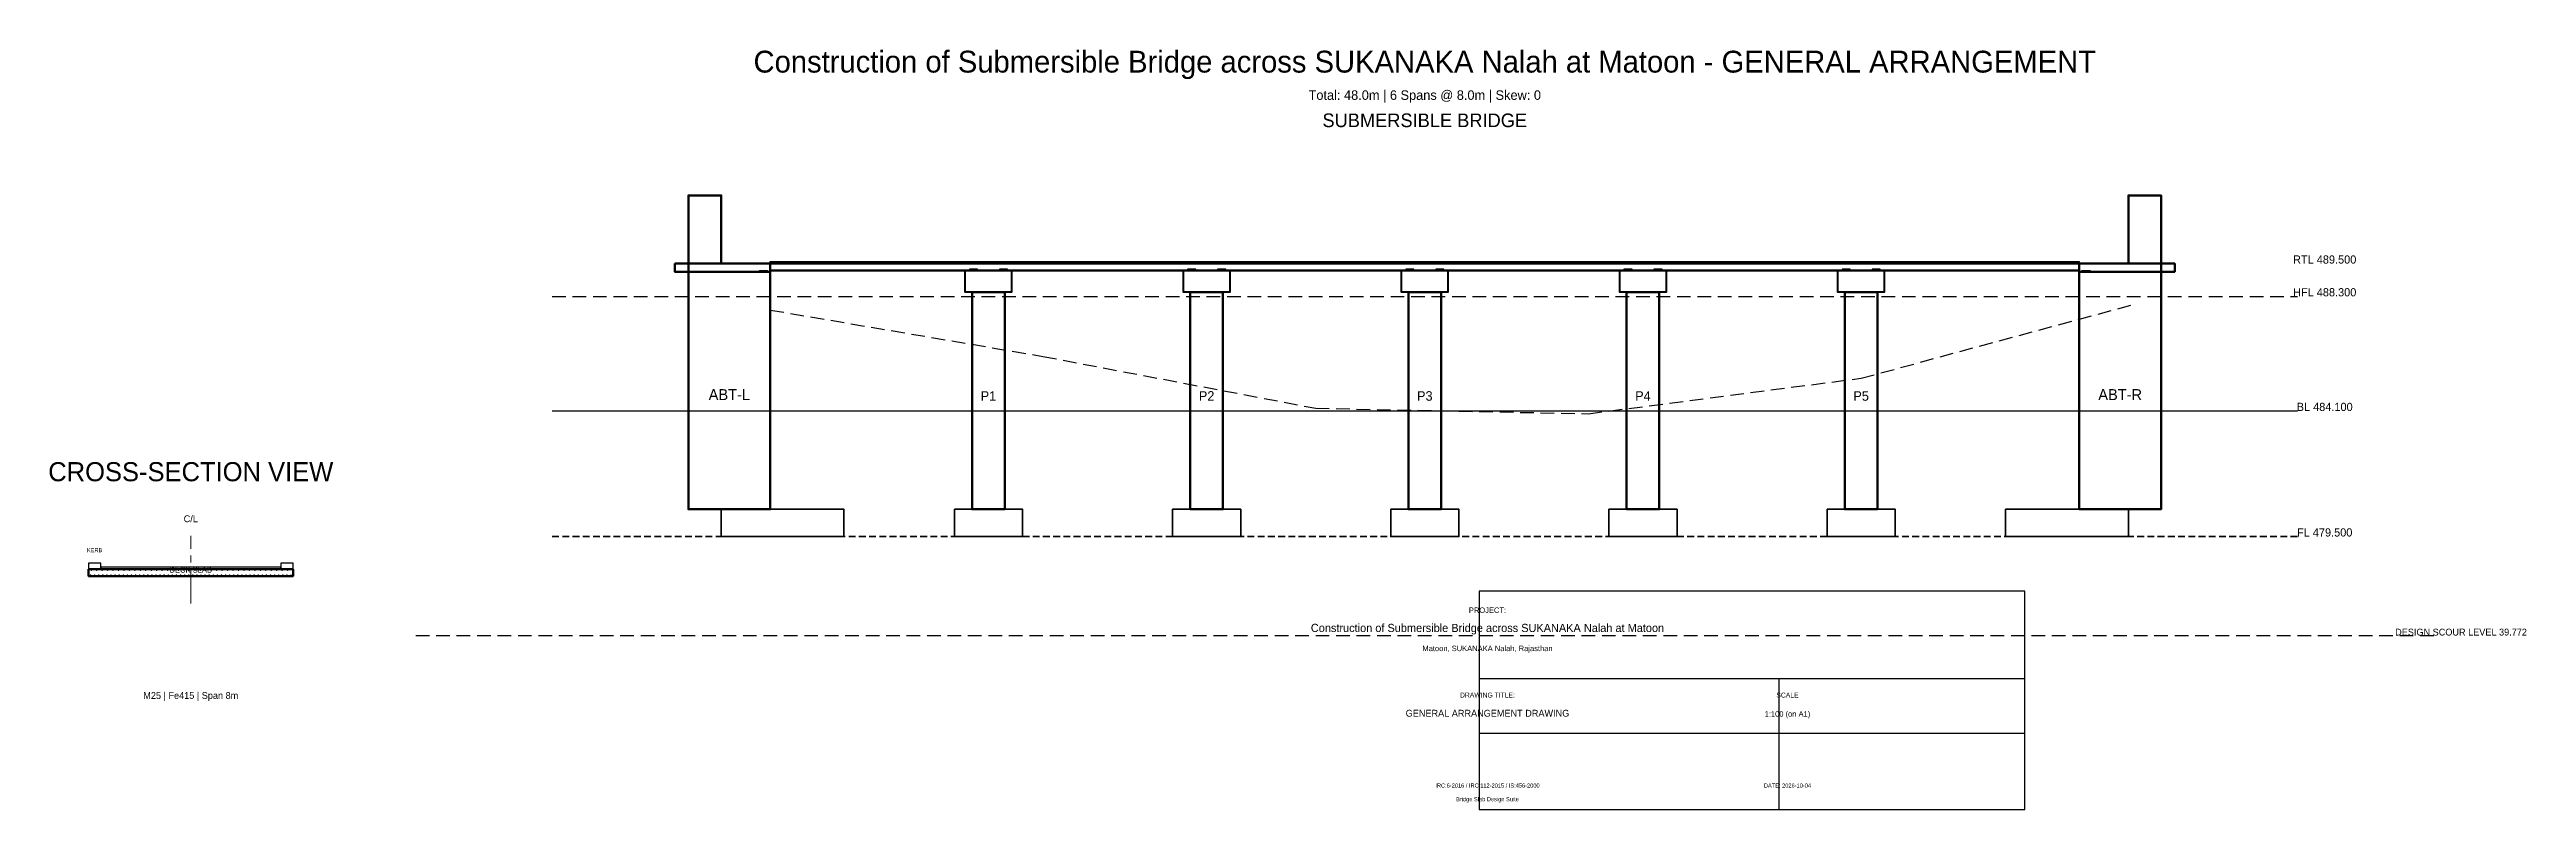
# Model space of a CAD drawing. Header units: metres. Extents: x -26 to 64, y -14 to 517.
# Drawn here: x -26.4 to 64.4, y 489.5 to 517.3 of the extents above.
import ezdxf
from ezdxf.enums import TextEntityAlignment as Align

# ---------------------------------------------------------------- set-up
doc = ezdxf.new("R2010")
doc.units = ezdxf.units.M
for name, pattern in [('CENTER', [2, 1.25, -0.25, 0.25, -0.25]), ('DASHED', [0.75, 0.5, -0.25]), ('HIDDEN', [0.375, 0.25, -0.125])]:
    doc.linetypes.add(name, pattern=pattern)
for name, color, linetype, lineweight in [('A-GRID', 8, 'CENTER', 15), ('A-TEXT', 7, 'CONTINUOUS', 18), ('A-TITLE', 7, 'CONTINUOUS', 25), ('G-BED', 32, 'CONTINUOUS', 25), ('G-HFL', 150, 'DASHED', 25), ('G-NGL', 30, 'DASHED', 25), ('H-CONC', 253, 'CONTINUOUS', 15), ('S-ABUT', 5, 'CONTINUOUS', 50), ('S-BEARING', 6, 'CONTINUOUS', 30), ('S-DECK', 4, 'CONTINUOUS', 50), ('S-FNDTN', 2, 'HIDDEN', 35), ('S-KERB', 8, 'CONTINUOUS', 25), ('S-PIER', 3, 'CONTINUOUS', 50), ('S-PIERCAP', 3, 'CONTINUOUS', 40), ('X-REBAR', 1, 'CONTINUOUS', 18)]:
    doc.layers.add(name, color=color, linetype=linetype, lineweight=lineweight)

msp = doc.modelspace()

# ---------------------------------------------------------------- hatches: boundary and pattern name
at = {"layer": 'H-CONC'}
h = msp.add_hatch(dxfattribs=at)
h.set_pattern_fill('ANSI31', color=256, scale=0.05, style=0)
h.set_pattern_definition([])
h.paths.add_polyline_path([(0, 509.5), (48, 509.5), (48, 509.25), (0, 509.25)])
h = msp.add_hatch(dxfattribs=at)
h.set_pattern_fill('ANSI31', color=256, scale=0.04, style=0)
h.set_pattern_definition([])
h.paths.add_polyline_path([(7.4, 508.45), (8.6, 508.45), (8.6, 500.5), (7.4, 500.5)])
h = msp.add_hatch(dxfattribs=at)
h.set_pattern_fill('ANSI31', color=256, scale=0.04, style=0)
h.set_pattern_definition([])
h.paths.add_polyline_path([(15.4, 508.45), (16.6, 508.45), (16.6, 500.5), (15.4, 500.5)])
h = msp.add_hatch(dxfattribs=at)
h.set_pattern_fill('ANSI31', color=256, scale=0.04, style=0)
h.set_pattern_definition([])
h.paths.add_polyline_path([(23.4, 508.45), (24.6, 508.45), (24.6, 500.5), (23.4, 500.5)])
h = msp.add_hatch(dxfattribs=at)
h.set_pattern_fill('ANSI31', color=256, scale=0.04, style=0)
h.set_pattern_definition([])
h.paths.add_polyline_path([(31.4, 508.45), (32.6, 508.45), (32.6, 500.5), (31.4, 500.5)])
h = msp.add_hatch(dxfattribs=at)
h.set_pattern_fill('ANSI31', color=256, scale=0.04, style=0)
h.set_pattern_definition([])
h.paths.add_polyline_path([(39.4, 508.45), (40.6, 508.45), (40.6, 500.5), (39.4, 500.5)])
h = msp.add_hatch(dxfattribs=at)
h.set_pattern_fill('ANSI32', color=256, scale=0.08, style=0)
h.set_pattern_definition([])
h.paths.add_polyline_path([(-1.8, 500.5), (2.7, 500.5), (2.7, 499.5), (-1.8, 499.5)])
h = msp.add_hatch(dxfattribs=at)
h.set_pattern_fill('ANSI32', color=256, scale=0.08, style=0)
h.set_pattern_definition([])
h.paths.add_polyline_path([(45.3, 500.5), (49.8, 500.5), (49.8, 499.5), (45.3, 499.5)])
h = msp.add_hatch(dxfattribs=at)
h.set_pattern_fill('ANSI31', color=256, scale=0.03, style=0)
h.set_pattern_definition([])
h.paths.add_polyline_path([(-25, 498.3), (-17.5, 498.3), (-17.5, 498.05), (-25, 498.05)])

# ---------------------------------------------------------------- linework, layer by layer
at = {"layer": 'A-GRID', "linetype": 'CENTER'}
msp.add_line((-21.25, 497.05), (-21.25, 499.525), dxfattribs=at)
at = {"layer": 'A-TITLE', "linetype": 'CONTINUOUS'}
for p, q in [((26, 494.3), (46, 494.3)), ((37, 489.5), (37, 494.3)), ((26, 492.3), (46, 492.3))]:
    msp.add_line(p, q, dxfattribs=at)
msp.add_lwpolyline([(26, 489.5), (46, 489.5), (46, 497.5), (26, 497.5)], close=True, dxfattribs=at)
at = {"layer": 'G-BED', "linetype": 'CONTINUOUS'}
msp.add_line((-8, 504.1), (56, 504.1), dxfattribs=at)
at = {"layer": 'G-BED', "linetype": 'DASHED'}
msp.add_line((-13, 495.872), (61, 495.872), dxfattribs=at)
at = {"layer": 'G-HFL', "linetype": 'DASHED'}
msp.add_line((-8, 508.3), (56, 508.3), dxfattribs=at)
at = {"layer": 'G-NGL', "linetype": 'DASHED'}
msp.add_lwpolyline([(0, 507.8), (10, 506.1), (20, 504.2), (30, 504), (40, 505.3), (50, 508)], dxfattribs=at)
at = {"layer": 'S-ABUT', "linetype": 'CONTINUOUS'}
for points in [[(-3, 509.5), (-1.8, 509.5), (-1.8, 512), (-3, 512)], [(49.8, 509.5), (51, 509.5), (51, 512), (49.8, 512)], [(-3, 509.5), (0, 509.5), (0, 500.5), (-3, 500.5)], [(48, 509.5), (51, 509.5), (51, 500.5), (48, 500.5)]]:
    msp.add_lwpolyline(points, close=True, dxfattribs=at)
at = {"layer": 'S-BEARING', "linetype": 'CONTINUOUS'}
for points in [[(-0.4, 509.25), (-0.1, 509.25), (-0.1, 509.2), (-0.4, 509.2)], [(7.3, 509.25), (7.6, 509.25), (7.6, 509.3), (7.3, 509.3)], [(8.4, 509.25), (8.7, 509.25), (8.7, 509.3), (8.4, 509.3)], [(15.3, 509.25), (15.6, 509.25), (15.6, 509.3), (15.3, 509.3)], [(16.4, 509.25), (16.7, 509.25), (16.7, 509.3), (16.4, 509.3)], [(23.3, 509.25), (23.6, 509.25), (23.6, 509.3), (23.3, 509.3)], [(24.4, 509.25), (24.7, 509.25), (24.7, 509.3), (24.4, 509.3)], [(31.3, 509.25), (31.6, 509.25), (31.6, 509.3), (31.3, 509.3)], [(32.4, 509.25), (32.7, 509.25), (32.7, 509.3), (32.4, 509.3)], [(39.3, 509.25), (39.6, 509.25), (39.6, 509.3), (39.3, 509.3)], [(40.4, 509.25), (40.7, 509.25), (40.7, 509.3), (40.4, 509.3)], [(48.1, 509.25), (48.4, 509.25), (48.4, 509.2), (48.1, 509.2)]]:
    msp.add_lwpolyline(points, close=True, dxfattribs=at)
at = {"layer": 'S-DECK', "linetype": 'CONTINUOUS'}
msp.add_line((0, 509.5), (48, 509.5), dxfattribs=at)
for points in [[(-3.5, 509.5), (0, 509.5), (0, 509.2), (-3.5, 509.2)], [(0, 509.5), (48, 509.5), (48, 509.25), (0, 509.25)], [(48, 509.5), (51.5, 509.5), (51.5, 509.2), (48, 509.2)], [(-25, 498.3), (-17.5, 498.3), (-17.5, 498.05), (-25, 498.05)]]:
    msp.add_lwpolyline(points, close=True, dxfattribs=at)
at = {"layer": 'S-FNDTN', "linetype": 'HIDDEN'}
msp.add_line((-8, 499.5), (56, 499.5), dxfattribs=at)
at = {"layer": 'S-FNDTN', "linetype": 'CONTINUOUS'}
for points in [[(-1.8, 500.5), (2.7, 500.5), (2.7, 499.5), (-1.8, 499.5)], [(6.75, 500.5), (9.25, 500.5), (9.25, 499.5), (6.75, 499.5)], [(14.75, 500.5), (17.25, 500.5), (17.25, 499.5), (14.75, 499.5)], [(22.75, 500.5), (25.25, 500.5), (25.25, 499.5), (22.75, 499.5)], [(30.75, 500.5), (33.25, 500.5), (33.25, 499.5), (30.75, 499.5)], [(38.75, 500.5), (41.25, 500.5), (41.25, 499.5), (38.75, 499.5)], [(45.3, 500.5), (49.8, 500.5), (49.8, 499.5), (45.3, 499.5)]]:
    msp.add_lwpolyline(points, close=True, dxfattribs=at)
at = {"layer": 'S-KERB', "linetype": 'CONTINUOUS'}
for points in [[(0, 509.575), (48, 509.575), (48, 509.5), (0, 509.5)], [(-25, 498.3), (-24.55, 498.3), (-24.55, 498.525), (-25, 498.525)], [(-24.55, 498.3), (-17.95, 498.3), (-17.95, 498.375), (-24.55, 498.375)], [(-17.95, 498.3), (-17.5, 498.3), (-17.5, 498.525), (-17.95, 498.525)]]:
    msp.add_lwpolyline(points, close=True, dxfattribs=at)
at = {"layer": 'S-PIER', "linetype": 'CONTINUOUS'}
for points in [[(7.4, 508.45), (8.6, 508.45), (8.6, 500.5), (7.4, 500.5)], [(15.4, 508.45), (16.6, 508.45), (16.6, 500.5), (15.4, 500.5)], [(23.4, 508.45), (24.6, 508.45), (24.6, 500.5), (23.4, 500.5)], [(31.4, 508.45), (32.6, 508.45), (32.6, 500.5), (31.4, 500.5)], [(39.4, 508.45), (40.6, 508.45), (40.6, 500.5), (39.4, 500.5)]]:
    msp.add_lwpolyline(points, close=True, dxfattribs=at)
at = {"layer": 'S-PIERCAP', "linetype": 'CONTINUOUS'}
for points in [[(7.15, 509.25), (8.85, 509.25), (8.85, 508.45), (7.15, 508.45)], [(15.15, 509.25), (16.85, 509.25), (16.85, 508.45), (15.15, 508.45)], [(23.15, 509.25), (24.85, 509.25), (24.85, 508.45), (23.15, 508.45)], [(31.15, 509.25), (32.85, 509.25), (32.85, 508.45), (31.15, 508.45)], [(39.15, 509.25), (40.85, 509.25), (40.85, 508.45), (39.15, 508.45)]]:
    msp.add_lwpolyline(points, close=True, dxfattribs=at)
at = {"layer": 'X-REBAR'}
for centre, radius in [((-24.925, 498.09), 0.01), ((-24.9, 498.26), 0.008), ((-24.775, 498.09), 0.01), ((-24.7, 498.26), 0.008), ((-24.625, 498.09), 0.01), ((-24.5, 498.26), 0.008), ((-24.475, 498.09), 0.01), ((-24.325, 498.09), 0.01), ((-24.3, 498.26), 0.008), ((-24.175, 498.09), 0.01), ((-24.1, 498.26), 0.008), ((-24.025, 498.09), 0.01), ((-23.9, 498.26), 0.008), ((-23.875, 498.09), 0.01), ((-23.725, 498.09), 0.01), ((-23.7, 498.26), 0.008), ((-23.575, 498.09), 0.01), ((-23.5, 498.26), 0.008), ((-23.425, 498.09), 0.01), ((-23.3, 498.26), 0.008), ((-23.275, 498.09), 0.01), ((-23.125, 498.09), 0.01), ((-23.1, 498.26), 0.008), ((-22.975, 498.09), 0.01), ((-22.9, 498.26), 0.008), ((-22.825, 498.09), 0.01), ((-22.7, 498.26), 0.008), ((-22.675, 498.09), 0.01), ((-22.525, 498.09), 0.01), ((-22.5, 498.26), 0.008), ((-22.375, 498.09), 0.01), ((-22.3, 498.26), 0.008), ((-22.225, 498.09), 0.01), ((-22.1, 498.26), 0.008), ((-22.075, 498.09), 0.01), ((-21.925, 498.09), 0.01), ((-21.9, 498.26), 0.008), ((-21.775, 498.09), 0.01), ((-21.7, 498.26), 0.008), ((-21.625, 498.09), 0.01), ((-21.5, 498.26), 0.008), ((-21.475, 498.09), 0.01), ((-21.325, 498.09), 0.01), ((-21.3, 498.26), 0.008), ((-21.175, 498.09), 0.01), ((-21.1, 498.26), 0.008), ((-21.025, 498.09), 0.01), ((-20.9, 498.26), 0.008), ((-20.875, 498.09), 0.01), ((-20.725, 498.09), 0.01), ((-20.7, 498.26), 0.008), ((-20.575, 498.09), 0.01), ((-20.5, 498.26), 0.008), ((-20.425, 498.09), 0.01), ((-20.3, 498.26), 0.008), ((-20.275, 498.09), 0.01), ((-20.125, 498.09), 0.01), ((-20.1, 498.26), 0.008), ((-19.975, 498.09), 0.01), ((-19.9, 498.26), 0.008), ((-19.825, 498.09), 0.01), ((-19.7, 498.26), 0.008), ((-19.675, 498.09), 0.01), ((-19.525, 498.09), 0.01), ((-19.5, 498.26), 0.008), ((-19.375, 498.09), 0.01), ((-19.3, 498.26), 0.008), ((-19.225, 498.09), 0.01), ((-19.1, 498.26), 0.008), ((-19.075, 498.09), 0.01), ((-18.925, 498.09), 0.01), ((-18.9, 498.26), 0.008), ((-18.775, 498.09), 0.01), ((-18.7, 498.26), 0.008), ((-18.625, 498.09), 0.01), ((-18.5, 498.26), 0.008), ((-18.475, 498.09), 0.01), ((-18.325, 498.09), 0.01), ((-18.3, 498.26), 0.008), ((-18.175, 498.09), 0.01), ((-18.1, 498.26), 0.008), ((-18.025, 498.09), 0.01), ((-17.9, 498.26), 0.008), ((-17.875, 498.09), 0.01), ((-17.725, 498.09), 0.01), ((-17.7, 498.26), 0.008), ((-17.575, 498.09), 0.01)]:
    msp.add_circle(centre, radius, dxfattribs=at)

# ---------------------------------------------------------------- texts
at = {"layer": 'A-GRID'}
msp.add_text('C/L', height=0.25, dxfattribs=at).set_placement((-21.25, 500.025), align=Align.CENTER)
at = {"layer": 'A-TEXT'}
for s, height, p in [('Construction of Submersible Bridge across SUKANAKA Nalah at Matoon - GENERAL ARRANGEMENT', 0.8, (24, 516.5)), ('Total: 48.0m | 6 Spans @ 8.0m | Skew: 0', 0.35, (24, 515.5)), ('SUBMERSIBLE BRIDGE', 0.5, (24, 514.5)), ('RTL 489.500', 0.3, (57, 509.5)), ('ABT-L', 0.4, (-1.5, 504.5)), ('P1', 0.35, (8, 504.475)), ('P2', 0.35, (16, 504.475)), ('P3', 0.35, (24, 504.475)), ('P4', 0.35, (32, 504.475)), ('P5', 0.35, (40, 504.475)), ('ABT-R', 0.4, (49.5, 504.5)), ('CROSS-SECTION VIEW', 0.7, (-21.25, 501.525)), ('FL 479.500', 0.3, (57, 499.5)), ('KERB', 0.15, (-24.775, 498.925)), ('DECK SLAB', 0.2, (-21.25, 498.175)), ('M25 | Fe415 | Span 8m', 0.25, (-21.25, 493.55))]:
    msp.add_text(s, height=height, dxfattribs=at).set_placement(p, align=Align.CENTER)
at = {"layer": 'A-TITLE'}
for s, height, p in [('PROJECT:', 0.2, (26.3, 496.7)), ('Construction of Submersible Bridge across SUKANAKA Nalah at Matoon', 0.3, (26.3, 496)), ('Matoon, SUKANAKA Nalah, Rajasthan', 0.2, (26.3, 495.3)), ('DRAWING TITLE:', 0.18, (26.3, 493.6)), ('SCALE', 0.18, (37.3, 493.6)), ('GENERAL ARRANGEMENT DRAWING', 0.25, (26.3, 492.9)), ('1:100 (on A1)', 0.2, (37.3, 492.9)), ('IRC:6-2016 / IRC:112-2015 / IS:456-2000', 0.15, (26.3, 490.3)), ('Bridge Slab Design Suite', 0.15, (26.3, 489.8)), ('DATE: 2026-10-04', 0.15, (37.3, 490.3))]:
    msp.add_text(s, height=height, dxfattribs=at).set_placement(p, align=Align.CENTER)
at = {"layer": 'G-BED'}
for s, height, p in [('BL 484.100', 0.3, (57, 504.1)), ('DESIGN SCOUR LEVEL 39.772', 0.25, (62, 495.872))]:
    msp.add_text(s, height=height, dxfattribs=at).set_placement(p, align=Align.CENTER)
at = {"layer": 'G-HFL'}
msp.add_text('HFL 488.300', height=0.3, dxfattribs=at).set_placement((57, 508.3), align=Align.CENTER)

doc.saveas('drawing.dxf')
